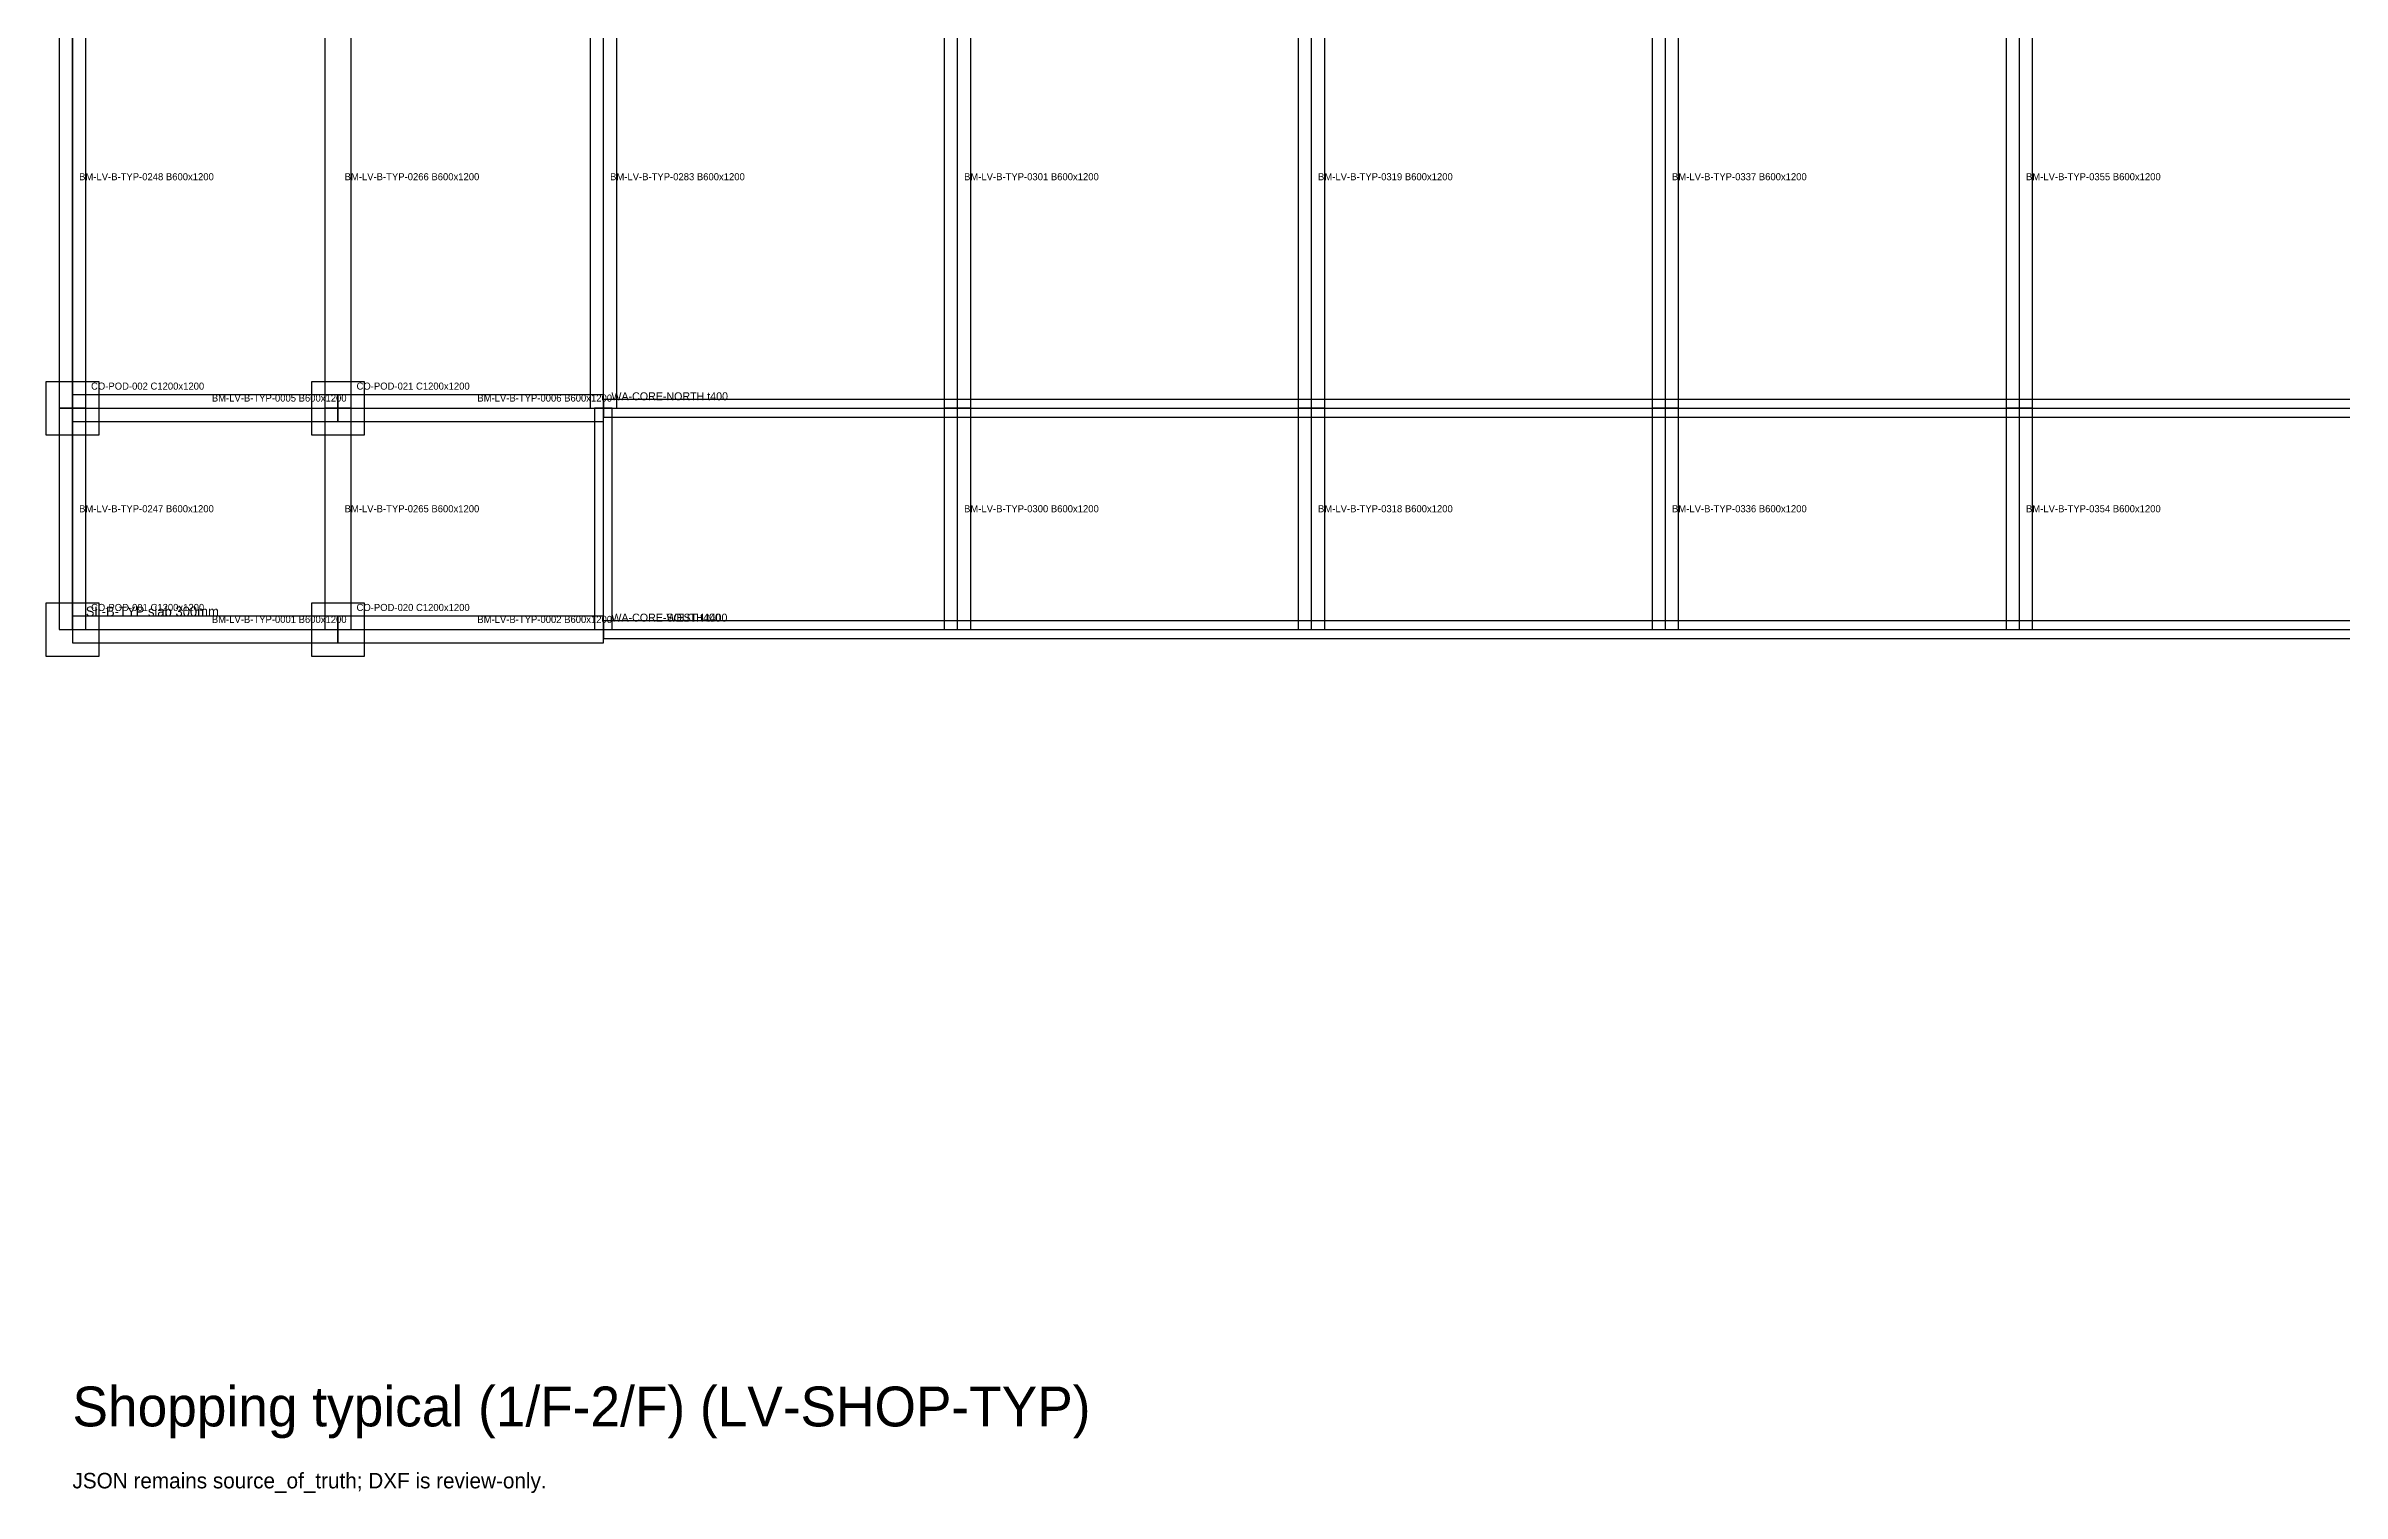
# Model space of a CAD drawing. Header units: millimetres. Extents: x -600 to 227101, y -254450 to 109948.
# Drawn here: x -600 to 51293, y -19506 to 13184 of the extents above; entities that cross this region are included whole.
import ezdxf

# ---------------------------------------------------------------- set-up
doc = ezdxf.new("R2010")
doc.units = ezdxf.units.MM
for name, color, linetype in [('LV-B-TYP_BEAM', 5, 'Continuous'), ('LV-B-TYP_COLUMN', 1, 'Continuous'), ('LV-B-TYP_GRID', 8, 'Continuous'), ('LV-B-TYP_SLAB', 7, 'Continuous'), ('LV-B-TYP_WALL', 3, 'Continuous'), ('TEXT', 7, 'Continuous')]:
    doc.layers.add(name, color=color, linetype=linetype)

msp = doc.modelspace()

# ---------------------------------------------------------------- linework, layer by layer
at = {"layer": 'LV-B-TYP_BEAM'}
for points in [[(-300, 5000), (300, 5000), (300, 15000), (-300, 15000), (-300, 5000)], [(5700, 5000), (6300, 5000), (6300, 15000), (5700, 15000), (5700, 5000)], [(11700, 5000), (12300, 5000), (12300, 15000), (11700, 15000), (11700, 5000)], [(19700, 5000), (20300, 5000), (20300, 15000), (19700, 15000), (19700, 5000)], [(27700, 5000), (28300, 5000), (28300, 15000), (27700, 15000), (27700, 5000)], [(35700, 5000), (36300, 5000), (36300, 15000), (35700, 15000), (35700, 5000)], [(43700, 5000), (44300, 5000), (44300, 15000), (43700, 15000), (43700, 5000)], [(0, 5300), (0, 4700), (6000, 4700), (6000, 5300), (0, 5300)], [(6000, 5300), (6000, 4700), (12000, 4700), (12000, 5300), (6000, 5300)], [(-300, 0), (300, 0), (300, 5000), (-300, 5000), (-300, 0)], [(5700, 0), (6300, 0), (6300, 5000), (5700, 5000), (5700, 0)], [(19700, 0), (20300, 0), (20300, 5000), (19700, 5000), (19700, 0)], [(27700, 0), (28300, 0), (28300, 5000), (27700, 5000), (27700, 0)], [(35700, 0), (36300, 0), (36300, 5000), (35700, 5000), (35700, 0)], [(43700, 0), (44300, 0), (44300, 5000), (43700, 5000), (43700, 0)], [(0, 300), (0, -300), (6000, -300), (6000, 300), (0, 300)], [(6000, 300), (6000, -300), (12000, -300), (12000, 300), (6000, 300)]]:
    msp.add_lwpolyline(points, close=True, dxfattribs=at)
at = {"layer": 'LV-B-TYP_COLUMN'}
for points in [[(-600, 4400), (600, 4400), (600, 5600), (-600, 5600), (-600, 4400)], [(5400, 4400), (6600, 4400), (6600, 5600), (5400, 5600), (5400, 4400)], [(-600, -600), (600, -600), (600, 600), (-600, 600), (-600, -600)], [(5400, -600), (6600, -600), (6600, 600), (5400, 600), (5400, -600)]]:
    msp.add_lwpolyline(points, close=True, dxfattribs=at)
at = {"layer": 'LV-B-TYP_GRID'}
for points in [[(0, 0), (0, 102000)], [(12000, 0), (12000, 102000)], [(20000, 0), (20000, 102000)], [(28000, 0), (28000, 102000)], [(36000, 0), (36000, 102000)], [(44000, 0), (44000, 102000)], [(0, 5000), (104000, 5000)], [(0, 0), (104000, 0)]]:
    msp.add_lwpolyline(points, dxfattribs=at)
at = {"layer": 'LV-B-TYP_SLAB'}
msp.add_lwpolyline([(0, 0), (104000, 0), (104000, 102000), (0, 102000), (0, 0)], close=True, dxfattribs=at)
at = {"layer": 'LV-B-TYP_WALL'}
for points in [[(12000, 5200), (12000, 4800), (92000, 4800), (92000, 5200), (12000, 5200)], [(11800, 0), (12200, 0), (12200, 5000), (11800, 5000), (11800, 0)], [(12000, 200), (12000, -200), (92000, -200), (92000, 200), (12000, 200)]]:
    msp.add_lwpolyline(points, close=True, dxfattribs=at)

# ---------------------------------------------------------------- texts
at = {"layer": 'TEXT'}
for s, height, p in [('BM-LV-B-TYP-0248 B600x1200', 160, (150, 10150)), ('BM-LV-B-TYP-0266 B600x1200', 160, (6150, 10150)), ('BM-LV-B-TYP-0283 B600x1200', 160, (12150, 10150)), ('BM-LV-B-TYP-0301 B600x1200', 160, (20150, 10150)), ('BM-LV-B-TYP-0319 B600x1200', 160, (28150, 10150)), ('BM-LV-B-TYP-0337 B600x1200', 160, (36150, 10150)), ('BM-LV-B-TYP-0355 B600x1200', 160, (44150, 10150)), ('CO-POD-002 C1200x1200', 160, (420, 5420)), ('BM-LV-B-TYP-0005 B600x1200', 160, (3150, 5150)), ('CO-POD-021 C1200x1200', 160, (6420, 5420)), ('BM-LV-B-TYP-0006 B600x1200', 160, (9150, 5150)), ('WA-CORE-NORTH t400', 180, (12180, 5180)), ('BM-LV-B-TYP-0247 B600x1200', 160, (150, 2650)), ('BM-LV-B-TYP-0265 B600x1200', 160, (6150, 2650)), ('BM-LV-B-TYP-0300 B600x1200', 160, (20150, 2650)), ('BM-LV-B-TYP-0318 B600x1200', 160, (28150, 2650)), ('BM-LV-B-TYP-0336 B600x1200', 160, (36150, 2650)), ('BM-LV-B-TYP-0354 B600x1200', 160, (44150, 2650)), ('SL-B-TYP slab 300mm', 220, (300, 300)), ('CO-POD-001 C1200x1200', 160, (420, 420)), ('CO-POD-020 C1200x1200', 160, (6420, 420)), ('BM-LV-B-TYP-0001 B600x1200', 160, (3150, 150)), ('BM-LV-B-TYP-0002 B600x1200', 160, (9150, 150)), ('WA-CORE-SOUTH t400', 180, (12180, 180)), ('WA-CORE-WEST t400', 180, (12180, 180)), ('Shopping typical (1/F-2/F) (LV-SHOP-TYP)', 900, (0, -18000)), ('JSON remains source_of_truth; DXF is review-only.', 350, (0, -19400))]:
    msp.add_text(s, height=height, dxfattribs=at).set_placement(p)

doc.saveas('drawing.dxf')
